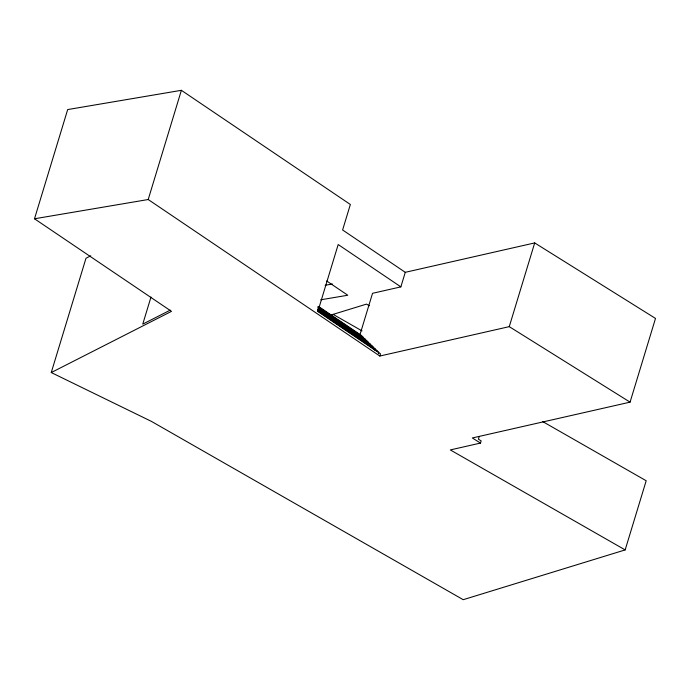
<?xml version="1.0" encoding="UTF-8"?>
<svg xmlns="http://www.w3.org/2000/svg" width="690" height="690" viewBox="0 0 690 690"><rect width="100%" height="100%" fill="white"/><g stroke="black" fill="none" stroke-linecap="round" stroke-linejoin="round"><path stroke-width="1.03" d="M542.754 421.607L646.185 480.749L625.166 549.913L463.214 599.688L151.464 421.409L51.258 372.548L171.5 311.354L34.5 218.782L67.68 109.572L181.384 90.312L350.356 204.49L342.611 229.977L405.28 272.317L534.698 242.923L655.5 318.426L630.065 402.149L472.322 437.969L480.482 443.066L481.146 440.884L478.42 439.185L479.084 437.003M51.258 372.548L85.991 258.241L90.769 255.809M34.5 218.782L148.203 199.522L181.384 90.312M150.989 297.036L142.761 324.128L170.266 310.129M359.801 335.237L372.54 293.31L400.856 286.876L405.28 272.317M371.582 347.07L372.022 345.612L318.254 309.284M374.972 350.365L375.412 348.916L317.607 309.853M378.362 353.668L378.81 352.211L317.754 310.957M148.203 199.522L379.836 356.04L380.501 353.858L317.84 311.518L338.186 244.536L400.856 286.876M379.836 356.04L509.263 326.646L534.698 242.923M330.941 315.037L366.502 304.109L369.305 305.713M480.482 443.066L450.311 449.923L625.166 549.913M325.128 285.255L332.416 284.021M320.703 299.814L347.786 295.234L326.689 280.977M333.054 314.338L362.034 330.907M509.263 326.646L630.065 402.149M319.479 307.093L361.845 335.728M318.012 306.61L363.544 337.376M318.047 307.136L365.234 339.023M318.081 307.662L366.933 340.67M318.133 308.197L368.632 342.318M318.185 308.732L370.323 343.965M317.547 309.31L373.721 347.26M317.676 310.397L377.111 350.563"/></g></svg>
